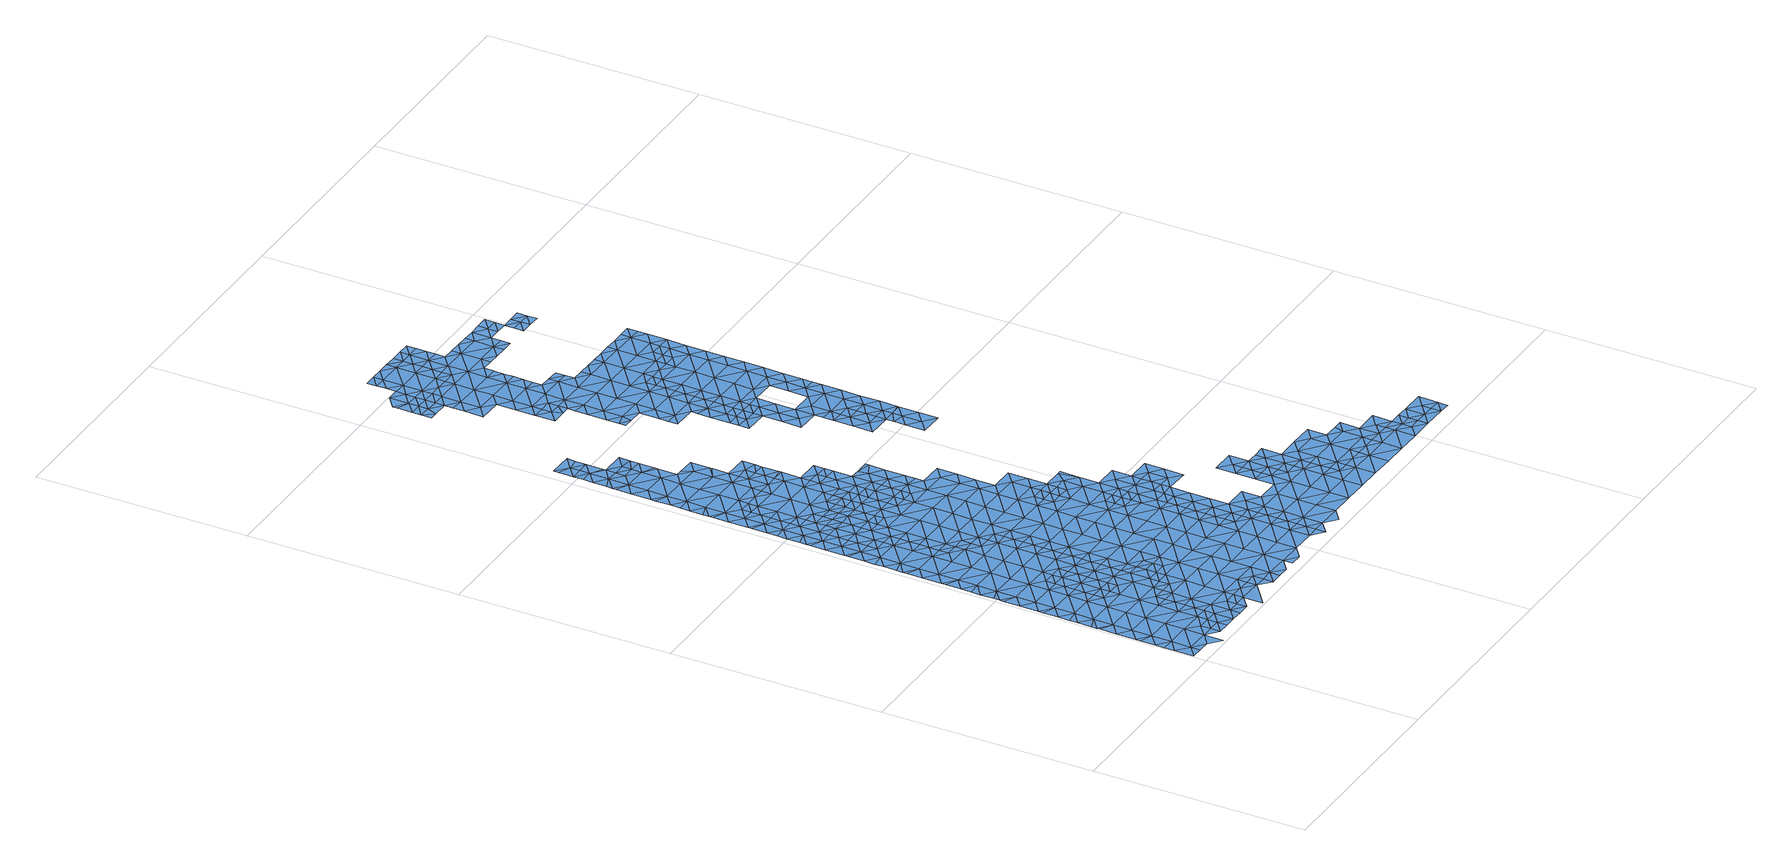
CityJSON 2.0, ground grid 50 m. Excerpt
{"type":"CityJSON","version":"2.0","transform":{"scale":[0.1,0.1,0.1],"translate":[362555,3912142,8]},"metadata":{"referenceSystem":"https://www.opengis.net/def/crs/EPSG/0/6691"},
"CityObjects":{
"waterbody1":{"type":"WaterBody","attributes":{"name":"9","class":"1140","function":"1","WaterBodyRiverFloodingRiskAttribute.description":"5","WaterBodyRiverFloodingRiskAttribute.rankOrg":"1","WaterBodyRiverFloodingRiskAttribute.adminType":"2","WaterBodyRiverFloodingRiskAttribute.scale":"L1"},"geometry":[{"type":"MultiSurface","lod":"1","boundaries":[[[0,1,2]],[[0,3,1]],[[2,4,5]],[[5,4,6]],[[2,1,4]],[[3,7,1]],[[8,9,6]],[[9,8,10]],[[6,4,8]],[[11,12,10]],[[10,8,11]],[[1,7,13]],[[14,15,12]],[[11,14,12]],[[4,1,16]],[[15,14,17]],[[7,18,13]],[[16,1,13]],[[17,19,20]],[[8,4,21]],[[8,22,11]],[[19,17,14]],[[23,20,19]],[[21,4,16]],[[24,25,26]],[[24,23,25]],[[27,28,13]],[[23,19,25]],[[22,8,21]],[[22,29,11]],[[13,30,27]],[[16,13,28]],[[31,32,26]],[[25,31,26]],[[14,11,29]],[[29,33,14]],[[34,32,31]],[[31,35,34]],[[19,14,33]],[[36,34,35]],[[21,16,37]],[[16,28,37]],[[33,38,19]],[[39,40,36]],[[25,19,38]],[[40,39,41]],[[39,36,35]],[[28,42,37]],[[22,21,43]],[[44,35,31]],[[39,45,41]],[[21,37,43]],[[43,46,22]],[[31,25,47]],[[48,41,45]],[[46,49,22]],[[49,33,29]],[[50,48,45]],[[42,51,37]],[[25,38,47]],[[29,22,49]],[[35,52,39]],[[53,38,33]],[[54,55,56]],[[51,57,37]],[[54,50,55]],[[42,58,51]],[[50,45,55]],[[44,31,47]],[[43,37,57]],[[39,52,45]],[[59,60,43]],[[61,62,63]],[[62,56,55]],[[61,56,62]],[[38,64,47]],[[65,38,53]],[[43,57,59]],[[52,35,44]],[[46,43,60]],[[53,33,66]],[[64,38,65]],[[67,55,45]],[[62,68,63]],[[33,49,66]],[[60,69,46]],[[70,49,46]],[[52,71,45]],[[69,70,46]],[[72,73,47]],[[74,63,68]],[[47,64,72]],[[44,47,73]],[[75,76,74]],[[77,53,66]],[[78,52,44]],[[76,75,79]],[[75,74,68]],[[80,78,44]],[[67,45,71]],[[62,55,67]],[[44,73,80]],[[81,82,79]],[[83,49,70]],[[84,77,66]],[[82,81,85]],[[83,86,49]],[[79,75,81]],[[68,62,87]],[[87,62,67]],[[88,89,90]],[[66,49,86]],[[91,75,68]],[[92,52,78]],[[52,93,71]],[[94,95,96]],[[94,85,95]],[[70,97,83]],[[98,88,99]],[[66,86,84]],[[85,81,95]],[[99,88,90]],[[96,100,101]],[[71,102,67]],[[68,87,103]],[[101,100,104]],[[97,105,83]],[[78,106,92]],[[93,52,92]],[[96,95,100]],[[91,68,103]],[[81,75,91]],[[107,108,109]],[[110,86,83]],[[100,111,104]],[[107,84,108]],[[67,112,87]],[[104,111,113]],[[114,110,83]],[[84,86,108]],[[114,83,105]],[[99,90,115]],[[106,116,92]],[[102,71,93]],[[90,117,118]],[[100,95,119]],[[120,109,121]],[[81,91,122]],[[95,81,123]],[[90,118,115]],[[86,124,108]],[[109,108,121]],[[125,120,121]],[[126,127,128]],[[124,86,110]],[[126,113,127]],[[112,67,102]],[[129,130,100]],[[113,111,127]],[[123,81,122]],[[129,100,119]],[[131,93,92]],[[128,132,133]],[[91,103,134]],[[135,136,116]],[[137,92,116]],[[111,100,130]],[[136,125,121]],[[135,125,136]],[[119,95,123]],[[103,87,138]],[[139,140,108]],[[133,132,141]],[[108,140,121]],[[139,108,124]],[[132,128,127]],[[142,143,91]],[[138,87,112]],[[142,91,134]],[[144,145,111]],[[146,115,118]],[[110,147,124]],[[111,130,144]],[[122,91,143]],[[141,148,149]],[[134,103,138]],[[127,111,145]],[[140,150,121]],[[137,116,136]],[[151,119,123]],[[150,152,121]],[[149,148,153]],[[110,154,147]],[[131,92,137]],[[131,155,93]],[[156,157,122]],[[156,122,143]],[[158,159,127]],[[136,121,152]],[[141,132,148]],[[160,124,147]],[[127,145,158]],[[123,122,157]],[[102,93,155]],[[132,127,159]],[[102,161,112]],[[162,163,118]],[[164,137,136]],[[165,134,138]],[[148,166,153]],[[167,138,112]],[[118,168,162]],[[169,164,136]],[[146,118,163]],[[169,136,152]],[[170,166,171]],[[154,172,147]],[[155,161,102]],[[173,174,123]],[[170,153,166]],[[173,123,157]],[[172,160,147]],[[151,123,174]],[[161,167,112]],[[175,165,138]],[[148,132,176]],[[177,131,137]],[[132,159,176]],[[154,178,172]],[[179,177,137]],[[176,180,148]],[[175,138,167]],[[137,164,179]],[[181,171,182]],[[180,183,148]],[[148,183,166]],[[171,166,182]],[[184,160,172]],[[185,186,181]],[[177,187,131]],[[188,155,131]],[[165,175,189]],[[187,188,131]],[[190,182,166]],[[186,185,191]],[[185,181,182]],[[176,159,192]],[[193,190,166]],[[159,194,192]],[[193,166,183]],[[195,167,161]],[[196,161,155]],[[185,197,191]],[[198,176,192]],[[199,196,155]],[[190,200,182]],[[199,155,188]],[[201,191,197]],[[202,185,182]],[[203,192,194]],[[200,202,182]],[[204,201,197]],[[205,206,161]],[[207,208,209]],[[205,161,196]],[[207,204,208]],[[210,211,192]],[[195,161,206]],[[210,192,203]],[[204,197,208]],[[198,192,211]],[[212,197,185]],[[213,185,202]],[[214,215,216]],[[215,209,208]],[[214,209,215]],[[212,208,197]],[[217,218,216]],[[213,202,219]],[[216,215,217]],[[212,185,213]],[[217,220,218]],[[218,220,221]],[[219,222,213]],[[223,221,220]],[[224,208,212]],[[225,217,215]],[[215,208,226]],[[227,223,228]],[[228,223,220]],[[229,227,228]],[[226,208,224]],[[229,230,231]],[[217,225,220]],[[232,213,222]],[[213,233,212]],[[230,229,228]],[[233,224,212]],[[220,234,228]],[[235,231,230]],[[225,215,226]],[[230,236,235]],[[237,232,222]],[[225,238,220]],[[234,239,228]],[[239,240,228]],[[241,226,224]],[[220,238,234]],[[213,232,233]],[[230,228,240]],[[233,241,224]],[[226,242,225]],[[237,243,232]],[[244,245,230]],[[244,230,240]],[[236,230,245]],[[241,246,226]],[[247,234,238]],[[243,248,232]],[[242,249,225]],[[232,248,233]],[[225,249,238]],[[226,246,242]],[[238,250,247]],[[251,252,233]],[[253,238,249]],[[233,248,251]],[[242,246,254]],[[241,233,252]],[[255,256,243]],[[243,256,248]],[[238,253,250]],[[252,257,241]],[[241,258,246]],[[257,258,241]],[[246,259,254]],[[260,248,256]],[[258,259,246]],[[255,261,256]],[[256,262,260]],[[261,255,263]],[[261,262,256]],[[264,265,266]],[[264,267,265]],[[268,269,270]],[[270,269,271]],[[272,268,270]],[[273,274,275]],[[275,266,273]],[[276,272,277]],[[266,265,273]],[[272,270,277]],[[278,276,277]],[[271,279,270]],[[277,280,278]],[[281,282,283]],[[283,274,281]],[[284,280,285]],[[284,278,280]],[[274,273,281]],[[270,286,277]],[[265,287,273]],[[288,279,289]],[[270,279,286]],[[289,282,288]],[[290,280,277]],[[291,285,292]],[[286,290,277]],[[282,281,288]],[[285,280,292]],[[265,293,287]],[[294,286,279]],[[295,291,296]],[[296,291,292]],[[297,292,280]],[[279,288,294]],[[297,280,290]],[[298,288,281]],[[273,287,299]],[[281,273,300]],[[292,301,296]],[[288,302,294]],[[273,299,300]],[[292,297,301]],[[286,294,303]],[[302,303,294]],[[304,299,287]],[[298,281,300]],[[288,298,302]],[[305,300,299]],[[298,306,302]],[[307,298,300]],[[299,304,305]],[[308,307,300]],[[300,305,308]],[[298,307,306]],[[304,309,305]],[[306,310,311]],[[305,312,308]],[[310,306,307]],[[304,313,309]],[[314,307,308]],[[315,311,310]],[[316,310,307]],[[312,314,308]],[[305,309,312]],[[314,316,307]],[[316,317,310]],[[310,318,315]],[[317,318,310]],[[309,319,312]],[[309,313,320]],[[321,316,314]],[[322,314,312]],[[323,322,312]],[[309,320,319]],[[312,319,323]],[[313,324,320]],[[325,326,314]],[[314,322,325]],[[321,314,326]],[[327,319,320]],[[328,320,324]],[[320,329,327]],[[324,330,328]],[[329,320,328]],[[331,329,328]],[[330,332,328]],[[328,333,331]],[[328,334,333]],[[334,328,332]],[[335,333,334]],[[335,334,336]],[[334,332,337]],[[334,337,336]],[[332,338,337]],[[339,336,337]],[[338,340,337]],[[341,339,337]],[[338,342,340]],[[337,340,341]],[[339,341,343]],[[344,340,342]],[[344,342,345]],[[342,346,345]],[[347,345,346]],[[348,349,346]],[[347,346,349]]]}]},
"waterbody2":{"type":"WaterBody","attributes":{"name":"9","class":"1140","function":"1","WaterBodyRiverFloodingRiskAttribute.description":"5","WaterBodyRiverFloodingRiskAttribute.rankOrg":"2","WaterBodyRiverFloodingRiskAttribute.adminType":"2","WaterBodyRiverFloodingRiskAttribute.scale":"L1"},"geometry":[{"type":"MultiSurface","lod":"1","boundaries":[[[27,30,350]],[[27,42,28]],[[30,351,350]],[[42,27,350]],[[351,352,350]],[[42,350,58]],[[350,352,58]],[[352,353,58]],[[352,354,353]],[[51,58,355]],[[58,353,355]],[[57,51,355]],[[354,89,353]],[[59,57,356]],[[88,98,353]],[[57,355,356]],[[60,59,356]],[[353,89,88]],[[355,353,98]],[[356,357,60]],[[357,70,69]],[[69,60,357]],[[97,70,357]],[[356,355,358]],[[355,98,358]],[[105,97,357]],[[98,99,358]],[[359,360,356]],[[356,358,359]],[[357,356,360]],[[99,115,358]],[[357,360,105]],[[154,110,114]],[[114,105,361]],[[105,360,361]],[[358,115,362]],[[154,114,361]],[[359,358,363]],[[115,146,362]],[[363,358,362]],[[363,364,359]],[[129,119,365]],[[124,160,139]],[[365,119,151]],[[130,129,365]],[[360,359,364]],[[178,154,361]],[[139,366,140]],[[142,134,165]],[[146,163,362]],[[364,367,360]],[[144,130,368]],[[139,160,366]],[[143,142,369]],[[130,365,368]],[[145,144,368]],[[366,370,140]],[[151,174,365]],[[142,165,369]],[[361,360,367]],[[150,140,370]],[[371,143,369]],[[156,143,371]],[[158,372,159]],[[152,150,370]],[[361,367,178]],[[373,368,365]],[[160,184,366]],[[158,145,372]],[[362,374,363]],[[157,156,371]],[[165,189,369]],[[145,368,372]],[[162,168,375]],[[376,164,169]],[[373,365,174]],[[376,152,370]],[[169,152,376]],[[163,162,375]],[[168,377,375]],[[194,159,372]],[[378,157,371]],[[173,157,378]],[[362,163,374]],[[379,372,368]],[[174,173,378]],[[380,379,368]],[[381,184,172]],[[380,368,373]],[[382,373,174]],[[383,177,179]],[[384,371,369]],[[172,178,381]],[[163,375,374]],[[179,164,383]],[[385,194,372]],[[377,386,375]],[[198,387,176]],[[178,367,381]],[[175,167,388]],[[382,174,378]],[[164,376,383]],[[180,387,183]],[[388,167,195]],[[180,176,387]],[[189,175,388]],[[366,184,389]],[[364,390,367]],[[391,384,369]],[[383,392,177]],[[369,189,391]],[[363,374,393]],[[364,363,390]],[[392,188,187]],[[372,379,385]],[[370,366,394]],[[395,378,371]],[[187,177,392]],[[396,373,382]],[[184,381,389]],[[397,190,193]],[[203,194,385]],[[376,370,394]],[[398,383,376]],[[397,183,387]],[[189,388,391]],[[193,183,397]],[[363,393,390]],[[195,206,388]],[[366,389,394]],[[384,395,371]],[[395,382,378]],[[198,211,387]],[[399,196,199]],[[397,400,190]],[[399,188,392]],[[199,188,399]],[[375,386,401]],[[402,403,367]],[[219,202,200]],[[200,190,400]],[[404,210,203]],[[374,375,405]],[[367,390,402]],[[381,367,403]],[[396,382,406]],[[376,394,398]],[[407,388,206]],[[388,408,391]],[[409,196,399]],[[205,196,409]],[[405,375,401]],[[393,374,405]],[[219,200,400]],[[387,410,397]],[[206,205,409]],[[407,408,388]],[[389,411,394]],[[211,210,412]],[[389,381,411]],[[210,404,412]],[[413,382,395]],[[387,211,414]],[[383,398,415]],[[392,383,416]],[[392,417,399]],[[406,382,413]],[[397,410,400]],[[391,418,384]],[[419,420,401]],[[407,206,409]],[[421,422,393]],[[422,402,390]],[[222,219,400]],[[416,383,415]],[[416,417,392]],[[417,409,399]],[[381,403,411]],[[408,418,391]],[[423,398,394]],[[211,412,414]],[[393,405,421]],[[390,393,422]],[[404,424,412]],[[410,387,414]],[[384,425,395]],[[426,405,401]],[[427,428,429]],[[430,222,400]],[[428,406,413]],[[427,406,428]],[[410,430,400]],[[431,407,409]],[[418,425,384]],[[425,413,395]],[[412,432,414]],[[433,415,398]],[[434,412,424]],[[394,411,435]],[[401,420,426]],[[412,434,432]],[[436,437,402]],[[438,429,428]],[[439,429,438]],[[423,394,435]],[[440,421,405]],[[431,409,417]],[[402,422,436]],[[403,402,437]],[[424,439,441]],[[432,442,414]],[[428,413,443]],[[415,444,416]],[[407,445,408]],[[441,439,438]],[[425,446,413]],[[447,440,405]],[[437,448,403]],[[414,449,410]],[[443,450,428]],[[237,222,430]],[[447,405,426]],[[433,444,415]],[[451,422,421]],[[452,445,407]],[[450,453,428]],[[398,423,433]],[[452,407,431]],[[411,403,448]],[[438,428,453]],[[443,413,446]],[[408,454,418]],[[440,451,421]],[[451,436,422]],[[435,411,448]],[[453,455,438]],[[430,243,237]],[[445,454,408]],[[455,456,438]],[[457,423,435]],[[432,458,442]],[[441,438,456]],[[417,416,459]],[[417,460,431]],[[414,442,449]],[[418,461,425]],[[462,443,446]],[[463,243,430]],[[430,410,463]],[[464,437,436]],[[465,435,448]],[[461,446,425]],[[416,444,459]],[[458,466,442]],[[423,467,433]],[[431,468,452]],[[410,449,463]],[[469,462,446]],[[470,464,436]],[[457,435,465]],[[471,449,442]],[[467,444,433]],[[470,436,451]],[[472,448,437]],[[447,426,473]],[[417,459,460]],[[474,445,452]],[[418,454,461]],[[475,469,446]],[[461,475,446]],[[442,466,471]],[[476,477,466]],[[464,472,437]],[[255,243,463]],[[476,456,477]],[[467,423,457]],[[426,478,473]],[[479,463,449]],[[480,459,444]],[[481,451,440]],[[468,474,452]],[[477,456,482]],[[440,447,483]],[[484,479,449]],[[431,460,468]],[[484,449,471]],[[485,471,466]],[[467,480,444]],[[445,486,454]],[[487,460,459]],[[483,481,440]],[[447,473,483]],[[470,451,269]],[[474,486,445]],[[486,461,454]],[[466,477,485]],[[482,488,477]],[[465,448,489]],[[490,487,459]],[[475,491,469]],[[263,463,479]],[[255,463,263]],[[264,266,478]],[[478,266,473]],[[268,272,470]],[[492,468,460]],[[493,491,494]],[[268,470,269]],[[478,267,264]],[[495,471,485]],[[493,469,491]],[[457,465,489]],[[496,492,460]],[[496,460,487]],[[464,470,272]],[[448,472,489]],[[269,451,481]],[[477,497,485]],[[467,457,498]],[[490,459,480]],[[274,483,473]],[[461,499,475]],[[491,500,494]],[[275,274,473]],[[500,488,501]],[[486,499,461]],[[477,488,497]],[[276,278,464]],[[473,266,275]],[[502,495,485]],[[503,491,475]],[[467,504,480]],[[501,494,500]],[[505,467,498]],[[464,272,276]],[[497,502,485]],[[472,464,278]],[[506,457,489]],[[271,269,481]],[[498,457,506]],[[282,481,483]],[[467,505,504]],[[278,284,472]],[[507,487,490]],[[500,508,488]],[[509,468,492]],[[283,282,483]],[[284,285,472]],[[472,285,489]],[[483,274,283]],[[497,488,508]],[[504,510,480]],[[511,491,503]],[[475,512,503]],[[279,271,481]],[[486,474,513]],[[512,475,499]],[[514,509,492]],[[500,491,515]],[[480,516,490]],[[498,506,517]],[[474,468,518]],[[289,279,481]],[[490,519,507]],[[520,497,508]],[[491,511,515]],[[291,295,489]],[[513,521,486]],[[481,282,289]],[[515,522,500]],[[489,285,291]],[[500,522,508]],[[506,489,295]],[[468,509,518]],[[499,486,521]],[[513,474,518]],[[506,523,517]],[[512,524,503]],[[525,509,514]],[[504,526,510]],[[522,527,508]],[[490,516,519]],[[480,510,516]],[[520,508,527]],[[506,295,523]],[[512,499,528]],[[499,521,528]],[[529,518,509]],[[518,530,513]],[[525,529,509]],[[520,527,531]],[[526,532,510]],[[519,533,534]],[[295,535,523]],[[534,533,525]],[[512,528,524]],[[536,516,510]],[[535,295,296]],[[519,516,533]],[[536,510,532]],[[518,529,530]],[[537,523,538]],[[523,535,538]],[[532,537,538]],[[296,539,535]],[[540,516,536]],[[533,516,540]],[[301,539,296]],[[525,533,541]],[[542,532,538]],[[536,532,542]],[[535,543,538]],[[533,540,541]],[[535,539,543]],[[544,542,538]],[[540,545,541]],[[546,544,538]],[[546,538,543]],[[547,536,542]],[[544,547,542]]]}]},
"waterbody3":{"type":"WaterBody","attributes":{"name":"9","class":"1140","function":"1","WaterBodyRiverFloodingRiskAttribute.description":"5","WaterBodyRiverFloodingRiskAttribute.rankOrg":"2","WaterBodyRiverFloodingRiskAttribute.adminType":"2","WaterBodyRiverFloodingRiskAttribute.scale":"L1"},"geometry":[{"type":"MultiSurface","lod":"1","boundaries":[[[65,53,548]],[[65,548,64]],[[64,548,549]],[[72,64,549]],[[120,549,109]],[[549,120,125]],[[80,73,550]],[[73,549,550]],[[550,549,125]],[[135,550,125]],[[135,116,550]],[[550,116,106]],[[53,77,548]],[[73,72,549]],[[80,106,78]],[[106,80,550]],[[109,549,548]],[[77,84,107]],[[77,107,548]],[[548,107,109]]]}]},
"waterbody4":{"type":"WaterBody","attributes":{"name":"9","class":"1140","function":"1","WaterBodyRiverFloodingRiskAttribute.description":"5","WaterBodyRiverFloodingRiskAttribute.rankOrg":"1","WaterBodyRiverFloodingRiskAttribute.adminType":"2","WaterBodyRiverFloodingRiskAttribute.scale":"L1"},"geometry":[{"type":"MultiSurface","lod":"1","boundaries":[[[427,396,406]],[[439,551,429]],[[385,551,203]],[[380,373,552]],[[552,379,380]],[[404,439,424]],[[439,404,551]],[[427,429,552]],[[396,427,552]],[[379,552,551]],[[404,203,551]],[[551,385,379]],[[552,429,551]],[[552,373,396]]]}]},
"waterbody5":{"type":"WaterBody","attributes":{"name":"9","class":"1140","function":"1","WaterBodyRiverFloodingRiskAttribute.description":"5","WaterBodyRiverFloodingRiskAttribute.rankOrg":"1","WaterBodyRiverFloodingRiskAttribute.adminType":"2","WaterBodyRiverFloodingRiskAttribute.scale":"L1"},"geometry":[{"type":"MultiSurface","lod":"1","boundaries":[[[458,432,553]],[[476,441,456]],[[434,553,432]],[[553,441,476]],[[458,476,466]],[[476,458,553]],[[553,424,441]],[[434,424,553]]]}]},
"waterbody6":{"type":"WaterBody","attributes":{"name":"9","class":"1140","function":"1","WaterBodyRiverFloodingRiskAttribute.description":"5","WaterBodyRiverFloodingRiskAttribute.rankOrg":"2","WaterBodyRiverFloodingRiskAttribute.adminType":"2","WaterBodyRiverFloodingRiskAttribute.scale":"L1"},"geometry":[{"type":"MultiSurface","lod":"1","boundaries":[[[554,555,556]],[[555,554,245]],[[236,245,554]],[[235,236,554]],[[557,235,554]],[[554,558,557]],[[556,558,554]]]}]},
"waterbody7":{"type":"WaterBody","attributes":{"name":"9","class":"1140","function":"1","WaterBodyRiverFloodingRiskAttribute.description":"5","WaterBodyRiverFloodingRiskAttribute.rankOrg":"2","WaterBodyRiverFloodingRiskAttribute.adminType":"2","WaterBodyRiverFloodingRiskAttribute.scale":"L1"},"geometry":[{"type":"MultiSurface","lod":"1","boundaries":[[[247,239,234]],[[239,559,240]],[[560,247,250]],[[239,247,559]],[[247,560,559]],[[559,560,561]],[[561,240,559]]]}]},
"waterbody8":{"type":"WaterBody","attributes":{"name":"9","class":"1140","function":"1","WaterBodyRiverFloodingRiskAttribute.description":"5","WaterBodyRiverFloodingRiskAttribute.rankOrg":"1","WaterBodyRiverFloodingRiskAttribute.adminType":"2","WaterBodyRiverFloodingRiskAttribute.scale":"L1"},"geometry":[{"type":"MultiSurface","lod":"1","boundaries":[[[455,453,562]],[[563,562,453]],[[563,494,562]],[[494,501,562]],[[501,488,562]],[[488,482,562]],[[482,455,562]],[[455,482,456]],[[469,493,462]],[[450,443,563]],[[462,563,443]],[[462,493,563]],[[453,450,563]],[[493,494,563]]]}]},
"waterbody9":{"type":"WaterBody","attributes":{"name":"9","class":"1140","function":"1","WaterBodyRiverFloodingRiskAttribute.description":"5","WaterBodyRiverFloodingRiskAttribute.rankOrg":"2","WaterBodyRiverFloodingRiskAttribute.adminType":"2","WaterBodyRiverFloodingRiskAttribute.scale":"L1"},"geometry":[{"type":"MultiSurface","lod":"1","boundaries":[[[564,252,565]],[[248,565,251]],[[566,564,565]],[[252,251,565]],[[248,260,565]],[[260,566,565]],[[566,260,262]]]}]},
"waterbody10":{"type":"WaterBody","attributes":{"name":"9","class":"1140","function":"1","WaterBodyRiverFloodingRiskAttribute.description":"5","WaterBodyRiverFloodingRiskAttribute.rankOrg":"3","WaterBodyRiverFloodingRiskAttribute.adminType":"2","WaterBodyRiverFloodingRiskAttribute.scale":"L1"},"geometry":[{"type":"MultiSurface","lod":"1","boundaries":[[[484,471,567]],[[479,567,568]],[[568,567,569]],[[479,484,567]],[[567,471,495]],[[569,495,502]],[[495,569,567]]]}]},
"waterbody11":{"type":"WaterBody","attributes":{"name":"9","class":"1140","function":"1","WaterBodyRiverFloodingRiskAttribute.description":"5","WaterBodyRiverFloodingRiskAttribute.rankOrg":"1","WaterBodyRiverFloodingRiskAttribute.adminType":"2","WaterBodyRiverFloodingRiskAttribute.scale":"L1"},"geometry":[{"type":"MultiSurface","lod":"1","boundaries":[[[514,570,525]],[[514,492,496]],[[496,487,570]],[[570,487,507]],[[514,496,570]],[[507,534,570]],[[534,525,570]],[[507,519,534]]]}]},
"waterbody12":{"type":"WaterBody","attributes":{"name":"9","class":"1140","function":"1","WaterBodyRiverFloodingRiskAttribute.description":"5","WaterBodyRiverFloodingRiskAttribute.rankOrg":"1","WaterBodyRiverFloodingRiskAttribute.adminType":"2","WaterBodyRiverFloodingRiskAttribute.scale":"L1"},"geometry":[{"type":"MultiSurface","lod":"1","boundaries":[[[505,498,571]],[[526,505,571]],[[532,526,571]],[[517,523,537]],[[517,537,571]],[[498,517,571]],[[532,571,537]],[[505,526,504]]]}]},
"waterbody13":{"type":"WaterBody","attributes":{"name":"9","class":"1140","function":"1","WaterBodyRiverFloodingRiskAttribute.description":"5","WaterBodyRiverFloodingRiskAttribute.rankOrg":"2","WaterBodyRiverFloodingRiskAttribute.adminType":"2","WaterBodyRiverFloodingRiskAttribute.scale":"L1"},"geometry":[{"type":"MultiSurface","lod":"1","boundaries":[[[572,573,574]],[[572,575,573]],[[575,576,573]],[[573,577,574]],[[576,578,573]],[[578,576,579]],[[578,580,573]],[[573,580,577]],[[577,580,581]]]}]},
"waterbody14":{"type":"WaterBody","attributes":{"name":"9","class":"1140","function":"1","WaterBodyRiverFloodingRiskAttribute.description":"5","WaterBodyRiverFloodingRiskAttribute.rankOrg":"3","WaterBodyRiverFloodingRiskAttribute.adminType":"2","WaterBodyRiverFloodingRiskAttribute.scale":"L1"},"geometry":[{"type":"MultiSurface","lod":"1","boundaries":[[[579,582,583]],[[584,582,585]],[[586,582,584]],[[586,583,582]],[[584,585,587]],[[579,576,582]],[[576,585,582]],[[585,576,575]]]}]},
"waterbody15":{"type":"WaterBody","attributes":{"name":"9","class":"1140","function":"1","WaterBodyRiverFloodingRiskAttribute.description":"5","WaterBodyRiverFloodingRiskAttribute.rankOrg":"3","WaterBodyRiverFloodingRiskAttribute.adminType":"2","WaterBodyRiverFloodingRiskAttribute.scale":"L1"},"geometry":[{"type":"MultiSurface","lod":"1","boundaries":[[[588,589,590]],[[591,592,589]],[[593,594,588]],[[590,589,595]],[[592,595,589]],[[591,589,594]],[[589,588,594]]]}]},
"waterbody16":{"type":"WaterBody","attributes":{"name":"9","class":"1140","function":"1","WaterBodyRiverFloodingRiskAttribute.description":"5","WaterBodyRiverFloodingRiskAttribute.rankOrg":"1","WaterBodyRiverFloodingRiskAttribute.adminType":"2","WaterBodyRiverFloodingRiskAttribute.scale":"L1"},"geometry":[{"type":"MultiSurface","lod":"1","boundaries":[[[596,597,598]],[[301,597,596]],[[539,596,543]],[[599,543,596]],[[544,546,599]],[[599,546,543]],[[599,600,544]],[[600,599,598]],[[598,599,596]],[[539,301,596]]]}]},
"waterbody17":{"type":"WaterBody","attributes":{"name":"9","class":"1140","function":"1","WaterBodyRiverFloodingRiskAttribute.description":"5","WaterBodyRiverFloodingRiskAttribute.rankOrg":"3","WaterBodyRiverFloodingRiskAttribute.adminType":"2","WaterBodyRiverFloodingRiskAttribute.scale":"L1"},"geometry":[{"type":"MultiSurface","lod":"1","boundaries":[[[601,602,603]],[[604,602,601]],[[605,601,603]],[[606,604,601]],[[602,604,607]],[[606,601,608]],[[605,608,601]]]}]},
"waterbody18":{"type":"WaterBody","attributes":{"name":"9","class":"1140","function":"1","WaterBodyRiverFloodingRiskAttribute.description":"5","WaterBodyRiverFloodingRiskAttribute.rankOrg":"1","WaterBodyRiverFloodingRiskAttribute.adminType":"2","WaterBodyRiverFloodingRiskAttribute.scale":"L1"},"geometry":[{"type":"MultiSurface","lod":"1","boundaries":[[[609,610,611]],[[612,610,609]],[[613,614,611]],[[611,615,613]],[[616,615,611]],[[617,614,618]],[[618,619,617]],[[620,617,619]],[[620,619,621]],[[622,621,623]],[[622,624,620]],[[620,624,625]],[[626,625,624]],[[626,627,625]],[[628,627,626]],[[629,630,581]],[[630,629,625]],[[627,630,625]],[[629,620,625]],[[621,622,620]],[[609,579,612]],[[610,616,611]],[[617,611,614]],[[620,629,617]],[[581,580,629]],[[578,579,609]],[[578,609,580]],[[580,609,629]],[[629,609,617]],[[617,609,611]]]}]},
"waterbody19":{"type":"WaterBody","attributes":{"name":"9","class":"1140","function":"1","WaterBodyRiverFloodingRiskAttribute.description":"5","WaterBodyRiverFloodingRiskAttribute.rankOrg":"3","WaterBodyRiverFloodingRiskAttribute.adminType":"2","WaterBodyRiverFloodingRiskAttribute.scale":"L1"},"geometry":[{"type":"MultiSurface","lod":"1","boundaries":[[[631,632,633]],[[632,634,633]],[[633,635,636]],[[636,631,633]],[[634,635,633]]]}]},
"waterbody20":{"type":"WaterBody","attributes":{"name":"9","class":"1140","function":"1","WaterBodyRiverFloodingRiskAttribute.description":"5","WaterBodyRiverFloodingRiskAttribute.rankOrg":"2","WaterBodyRiverFloodingRiskAttribute.adminType":"2","WaterBodyRiverFloodingRiskAttribute.scale":"L1"},"geometry":[{"type":"MultiSurface","lod":"1","boundaries":[[[637,638,639]],[[637,640,638]],[[637,641,640]],[[642,641,637]],[[639,642,637]],[[643,644,645]],[[640,605,638]],[[641,646,640]],[[644,643,646]],[[640,643,605]],[[643,608,605]],[[640,646,643]],[[645,606,608]],[[645,608,643]]]}]},
"waterbody21":{"type":"WaterBody","attributes":{"name":"9","class":"1140","function":"1","WaterBodyRiverFloodingRiskAttribute.description":"5","WaterBodyRiverFloodingRiskAttribute.rankOrg":"2","WaterBodyRiverFloodingRiskAttribute.adminType":"2","WaterBodyRiverFloodingRiskAttribute.scale":"L1"},"geometry":[{"type":"MultiSurface","lod":"1","boundaries":[[[647,648,649]],[[650,649,648]],[[650,648,651]],[[651,648,652]],[[652,648,653]],[[648,654,653]],[[655,656,652]],[[653,655,652]],[[657,652,656]],[[657,651,652]],[[647,654,648]]]}]},
"waterbody22":{"type":"WaterBody","attributes":{"name":"9","class":"1140","function":"1","WaterBodyRiverFloodingRiskAttribute.description":"5","WaterBodyRiverFloodingRiskAttribute.rankOrg":"2","WaterBodyRiverFloodingRiskAttribute.adminType":"2","WaterBodyRiverFloodingRiskAttribute.scale":"L1"},"geometry":[{"type":"MultiSurface","lod":"1","boundaries":[[[658,659,660]],[[660,659,661]],[[659,662,661]],[[662,663,661]],[[663,664,661]],[[664,663,656]],[[665,666,660]],[[666,658,660]],[[665,660,661]],[[664,665,661]]]}]},
"waterbody23":{"type":"WaterBody","attributes":{"name":"9","class":"1140","function":"1","WaterBodyRiverFloodingRiskAttribute.description":"5","WaterBodyRiverFloodingRiskAttribute.rankOrg":"2","WaterBodyRiverFloodingRiskAttribute.adminType":"2","WaterBodyRiverFloodingRiskAttribute.scale":"L1"},"geometry":[{"type":"MultiSurface","lod":"1","boundaries":[[[667,668,669]],[[668,667,670]],[[671,672,673]],[[674,675,673]],[[674,676,675]],[[675,676,677]],[[677,676,678]],[[677,678,679]],[[679,678,680]],[[681,680,678]],[[678,682,681]],[[679,680,683]],[[683,680,684]],[[680,685,684]],[[685,680,686]],[[687,685,686]],[[687,688,685]],[[689,688,687]],[[690,691,692]],[[690,692,693]],[[693,692,694]],[[694,692,695]],[[695,692,696]],[[697,696,692]],[[698,699,700]],[[701,702,703]],[[621,619,703]],[[621,704,623]],[[618,614,705]],[[706,707,705]],[[708,706,694]],[[613,615,709]],[[616,710,615]],[[711,712,713]],[[714,715,716]],[[717,718,719]],[[683,718,717]],[[717,720,683]],[[720,717,721]],[[722,716,715]],[[717,723,721]],[[721,591,720]],[[595,592,724]],[[720,591,594]],[[687,725,689]],[[726,687,686]],[[727,728,729]],[[730,729,731]],[[732,731,733]],[[583,612,579]],[[612,583,734]],[[612,734,610]],[[734,710,610]],[[734,735,710]],[[734,586,735]],[[736,735,586]],[[737,735,736]],[[738,735,737]],[[739,735,738]],[[740,739,738]],[[739,740,714]],[[740,741,714]],[[741,740,742]],[[741,742,743]],[[744,725,728]],[[733,745,746]],[[681,686,680]],[[682,747,681]],[[748,749,750]],[[751,668,750]],[[676,682,678]],[[668,670,752]],[[753,744,728]],[[675,671,673]],[[677,754,675]],[[677,679,755]],[[679,683,720]],[[683,684,718]],[[756,684,685]],[[688,757,685]],[[691,758,692]],[[759,690,693]],[[694,760,693]],[[694,695,761]],[[695,696,762]],[[692,758,697]],[[699,696,700]],[[698,700,763]],[[734,583,586]],[[616,610,710]],[[710,735,739]],[[738,737,764]],[[738,742,740]],[[739,714,713]],[[714,741,715]],[[743,724,741]],[[743,595,724]],[[764,742,738]],[[765,766,767]],[[766,750,767]],[[750,766,748]],[[750,668,767]],[[752,767,668]],[[768,767,752]],[[768,769,767]],[[770,768,752]],[[770,771,768]],[[772,754,677]],[[671,675,754]],[[755,772,677]],[[773,772,755]],[[755,593,773]],[[755,720,593]],[[720,755,679]],[[594,593,720]],[[592,591,724]],[[721,724,591]],[[715,724,721]],[[741,724,715]],[[723,715,721]],[[715,723,722]],[[774,723,717]],[[719,774,717]],[[719,775,774]],[[776,718,684]],[[776,684,756]],[[757,756,685]],[[716,777,714]],[[713,714,778]],[[778,711,713]],[[759,693,712]],[[760,712,693]],[[760,713,712]],[[760,739,713]],[[710,739,760]],[[710,760,615]],[[615,760,709]],[[760,694,709]],[[706,709,694]],[[705,709,706]],[[614,709,705]],[[614,613,709]],[[619,618,705]],[[619,705,703]],[[703,705,701]],[[707,701,705]],[[694,761,708]],[[779,761,695]],[[779,695,762]],[[780,762,699]],[[762,696,699]],[[781,780,699]],[[698,781,699]],[[782,728,727]],[[782,753,728]],[[783,727,729]],[[729,730,783]],[[784,732,785]],[[785,732,733]],[[733,746,785]],[[786,604,606]],[[786,787,788]],[[789,768,787]],[[789,769,768]],[[765,767,769]],[[787,768,788]],[[788,768,771]],[[788,771,607]],[[687,728,725]],[[726,728,687]],[[726,729,728]],[[726,731,729]],[[726,733,731]],[[726,686,733]],[[733,686,745]],[[681,745,686]],[[747,745,681]],[[790,745,747]],[[777,778,714]],[[790,746,745]],[[791,682,749]],[[791,747,682]],[[749,682,750]],[[682,751,750]],[[604,786,788]],[[604,788,607]],[[676,751,682]],[[674,751,676]],[[669,751,674]],[[668,751,669]],[[702,792,703]],[[704,703,792]],[[704,621,703]]]}]},
"waterbody24":{"type":"WaterBody","attributes":{"name":"9","class":"1140","function":"1","WaterBodyRiverFloodingRiskAttribute.description":"5","WaterBodyRiverFloodingRiskAttribute.rankOrg":"1","WaterBodyRiverFloodingRiskAttribute.adminType":"2","WaterBodyRiverFloodingRiskAttribute.scale":"L1"},"geometry":[{"type":"MultiSurface","lod":"1","boundaries":[[[786,606,793]],[[791,749,794]],[[795,749,748]],[[748,766,795]],[[796,766,765]],[[789,787,797]],[[797,787,793]],[[797,793,798]],[[798,799,797]],[[798,800,799]],[[800,798,801]],[[802,800,801]],[[803,804,800]],[[803,800,802]],[[803,802,805]],[[805,802,806]],[[807,805,806]],[[807,806,808]],[[807,808,809]],[[810,811,812]],[[663,813,814]],[[813,815,814]],[[816,806,802]],[[806,817,808]],[[809,808,810]],[[808,811,810]],[[818,812,811]],[[649,819,818]],[[815,819,814]],[[814,656,663]],[[730,732,820]],[[730,820,783]],[[820,821,783]],[[820,822,821]],[[823,824,822]],[[796,825,795]],[[822,784,826]],[[822,820,784]],[[732,784,820]],[[746,790,794]],[[746,794,826]],[[826,794,825]],[[825,794,795]],[[799,825,796]],[[825,799,823]],[[823,799,827]],[[821,822,824]],[[828,654,829]],[[830,823,827]],[[804,830,827]],[[830,824,823]],[[831,819,815]],[[730,731,732]],[[828,829,642]],[[642,829,832]],[[819,831,818]],[[831,812,818]],[[642,832,641]],[[657,656,814]],[[814,651,657]],[[819,651,814]],[[650,651,819]],[[647,649,829]],[[791,790,747]],[[790,791,794]],[[785,746,826]],[[826,825,822]],[[794,749,795]],[[766,796,795]],[[796,797,799]],[[822,825,823]],[[827,799,800]],[[827,800,804]],[[829,649,818]],[[818,811,829]],[[649,650,819]],[[826,784,785]],[[813,663,662]],[[833,641,832]],[[793,606,645]],[[647,829,654]],[[832,829,811]],[[811,833,832]],[[817,833,808]],[[816,817,806]],[[644,816,801]],[[644,801,793]],[[811,808,833]],[[645,644,793]],[[765,769,796]],[[796,769,797]],[[789,797,769]],[[793,787,786]],[[793,801,798]],[[816,802,801]]]}]},
"waterbody25":{"type":"WaterBody","attributes":{"name":"9","class":"1140","function":"1","WaterBodyRiverFloodingRiskAttribute.description":"5","WaterBodyRiverFloodingRiskAttribute.rankOrg":"2","WaterBodyRiverFloodingRiskAttribute.adminType":"2","WaterBodyRiverFloodingRiskAttribute.scale":"L1"},"geometry":[{"type":"MultiSurface","lod":"1","boundaries":[[[317,834,318]],[[318,834,835]],[[835,834,836]],[[834,326,836]],[[321,326,834]],[[323,319,837]],[[319,327,837]],[[838,839,840]],[[336,838,841]],[[336,842,838]],[[336,339,842]],[[339,343,842]],[[343,843,842]],[[335,336,841]],[[844,845,846]],[[843,838,842]],[[333,335,841]],[[847,841,840]],[[327,329,837]],[[837,322,323]],[[325,322,848]],[[326,325,848]],[[849,632,311]],[[634,632,849]],[[635,835,850]],[[851,850,835]],[[852,844,846]],[[321,834,316]],[[836,326,853]],[[836,851,835]],[[635,318,835]],[[317,316,834]],[[333,841,854]],[[847,854,841]],[[846,847,852]],[[634,849,635]],[[849,318,635]],[[315,318,849]],[[315,849,311]],[[845,836,853]],[[846,845,853]],[[853,847,846]],[[853,848,847]],[[326,848,853]],[[848,837,847]],[[322,837,848]],[[837,854,847]],[[329,854,837]],[[854,329,331]],[[331,333,854]],[[852,847,840]],[[840,841,838]],[[840,855,852]],[[855,840,839]]]}]},
"waterbody26":{"type":"WaterBody","attributes":{"name":"9","class":"1140","function":"1","WaterBodyRiverFloodingRiskAttribute.description":"5","WaterBodyRiverFloodingRiskAttribute.rankOrg":"2","WaterBodyRiverFloodingRiskAttribute.adminType":"2","WaterBodyRiverFloodingRiskAttribute.scale":"L1"},"geometry":[{"type":"MultiSurface","lod":"1","boundaries":[[[856,857,858]],[[857,859,860]],[[861,858,763]],[[860,862,858]],[[862,763,858]],[[862,860,863]],[[857,860,858]],[[858,861,856]]]}]},
"waterbody27":{"type":"WaterBody","attributes":{"name":"9","class":"1140","function":"1","WaterBodyRiverFloodingRiskAttribute.description":"5","WaterBodyRiverFloodingRiskAttribute.rankOrg":"2","WaterBodyRiverFloodingRiskAttribute.adminType":"2","WaterBodyRiverFloodingRiskAttribute.scale":"L1"},"geometry":[{"type":"MultiSurface","lod":"1","boundaries":[[[864,865,345]],[[341,866,343]],[[864,867,865]],[[865,866,868]],[[868,866,341]],[[864,349,867]],[[347,349,864]],[[345,347,864]],[[868,345,865]],[[341,344,868]],[[344,345,868]],[[340,344,341]]]}]}
},
"vertices":[
[3,31,6],[31,53,6],[3,77,6],[31,30,6],[32,99,6],[4,100,6],[4,123,6],[59,30,6],[33,146,6],[4,157,6],[5,169,6],[33,192,6],[5,215,6],[88,52,6],[34,238,6],[6,254,6],[89,99,6],[6,262,6],[87,6,6],[35,284,6],[6,274,6],[90,145,6],[90,191,6],[7,308,6],[7,328,6],[36,330,6],[7,354,6],[117,52,6],[117,75,6],[91,237,6],[116,29,6],[36,377,6],[8,390,6],[92,283,6],[8,400,6],[37,423,6],[9,446,6],[146,98,6],[92,330,6],[38,469,6],[9,484,6],[10,493,6],[145,75,6],[146,144,6],[94,422,6],[38,515,6],[147,190,6],[93,376,6],[10,506,6],[148,236,6],[10,539,6],[174,97,6],[94,468,6],[120,306,6],[11,561,6],[39,562,6],[11,585,6],[174,120,6],[174,74,6],[175,143,6],[175,167,6],[12,622,6],[40,608,6],[12,631,6],[121,352,6],[121,329,6],[148,283,6],[96,561,6],[40,654,6],[175,190,6],[176,213,6],[95,514,6],[121,375,6],[122,399,6],[12,678,6],[41,700,6],[13,714,6],[149,306,6],[123,445,6],[13,724,6],[122,422,6],[42,746,6],[13,738,6],[205,235,6],[177,305,6],[14,770,6],[205,282,6],[97,607,6],[230,50,6],[230,27,6],[259,50,6],[98,699,6],[151,467,6],[152,514,6],[14,791,6],[43,793,6],[15,816,6],[204,212,6],[230,73,6],[259,73,6],[43,839,6],[15,854,6],[153,560,6],[97,653,6],[15,862,6],[233,212,6],[151,444,6],[178,328,6],[206,328,6],[178,351,6],[233,258,6],[44,885,6],[153,606,6],[16,909,6],[233,235,6],[287,72,6],[179,444,6],[258,4,6],[315,49,6],[71,815,6],[178,375,6],[207,374,6],[99,746,6],[99,792,6],[234,304,6],[179,398,6],[17,945,6],[45,931,6],[17,955,6],[72,838,6],[72,862,6],[209,513,6],[45,977,6],[17,969,6],[126,676,6],[179,421,6],[207,420,6],[208,467,6],[154,652,6],[234,327,6],[235,351,6],[17,1001,6],[126,699,6],[127,722,6],[72,885,6],[73,908,6],[316,72,6],[262,281,6],[46,1024,6],[18,1022,6],[235,374,6],[100,815,6],[235,397,6],[18,1047,6],[262,258,6],[209,559,6],[127,745,6],[127,768,6],[73,931,6],[73,954,6],[262,304,6],[210,605,6],[344,48,6],[344,72,6],[236,443,6],[154,675,6],[47,1070,6],[182,629,6],[343,25,6],[236,420,6],[19,1084,6],[19,1093,6],[290,280,6],[128,791,6],[128,814,6],[182,652,6],[74,1000,6],[237,489,6],[290,257,6],[236,466,6],[75,1023,6],[20,1140,6],[48,1116,6],[75,1046,6],[291,303,6],[48,1162,6],[20,1176,6],[237,512,6],[238,535,6],[183,675,6],[76,1093,6],[20,1186,6],[102,977,6],[75,1069,6],[102,954,6],[211,628,6],[238,582,6],[49,1209,6],[103,1000,6],[238,559,6],[76,1116,6],[20,1200,6],[76,1139,6],[130,953,6],[21,1232,6],[239,605,6],[239,628,6],[21,1254,6],[50,1255,6],[22,1278,6],[131,976,6],[131,999,6],[106,1208,6],[105,1161,6],[22,1315,6],[50,1301,6],[22,1325,6],[51,1347,6],[23,1371,6],[105,1138,6],[52,1393,6],[24,1408,6],[133,1138,6],[24,1417,6],[106,1254,6],[108,1346,6],[107,1300,6],[24,1430,7],[52,1440,7],[24,1463,7],[53,1486,7],[25,1485,7],[162,1161,6],[163,1207,6],[81,1416,6],[25,1509,7],[54,1509,7],[162,1138,6],[109,1393,6],[81,1439,7],[81,1462,7],[163,1253,6],[136,1323,6],[190,1137,6],[81,1468,7],[82,1509,7],[164,1299,6],[109,1416,6],[191,1183,6],[137,1369,6],[137,1415,6],[191,1206,6],[191,1230,6],[137,1377,6],[151,1323,6],[218,1137,6],[219,1160,6],[192,1270,6],[192,1276,6],[193,1322,6],[219,1183,6],[247,1141,6],[247,1182,6],[247,1136,6],[571,45,6],[599,45,6],[571,68,6],[571,22,6],[517,231,6],[517,208,6],[545,230,6],[545,207,6],[517,254,6],[600,91,6],[572,114,6],[572,91,6],[518,277,6],[546,276,6],[518,300,6],[573,207,6],[547,323,6],[601,137,6],[573,161,6],[572,137,6],[518,323,6],[519,346,6],[574,253,6],[656,44,6],[601,183,6],[573,184,6],[575,299,6],[519,369,6],[547,369,6],[627,21,6],[602,229,6],[519,392,6],[548,392,6],[575,345,6],[658,182,6],[657,90,6],[658,136,6],[576,392,6],[630,206,6],[631,252,6],[713,43,6],[714,89,6],[687,205,6],[715,181,6],[714,135,6],[770,88,6],[716,228,6],[688,251,6],[771,134,6],[770,42,6],[772,181,6],[716,251,6],[744,204,6],[744,227,6],[744,250,6],[799,111,6],[827,87,6],[772,204,6],[800,157,6],[800,134,6],[827,41,6],[800,180,6],[801,203,6],[828,110,6],[884,86,6],[856,110,6],[883,40,6],[884,110,6],[940,39,6],[913,109,6],[941,86,6],[941,109,6],[970,108,6],[998,85,6],[997,38,6],[998,108,6],[1026,61,6],[1026,84,6],[1054,38,6],[1026,107,6],[1054,61,6],[1082,60,6],[1111,37,6],[1111,60,6],[1139,36,4],[1139,59,5],
[145,51,6],[145,28,6],[173,28,6],[202,51,6],[201,27,6],[202,97,6],[203,143,6],[204,189,6],[259,96,6],[260,142,6],[261,188,6],[261,235,6],[316,95,6],[317,141,6],[317,188,6],[100,838,6],[263,327,6],[318,234,6],[101,884,6],[155,698,6],[263,373,6],[155,745,6],[102,930,6],[129,861,6],[373,94,6],[372,48,6],[264,419,6],[372,25,6],[156,791,6],[130,907,6],[129,884,6],[319,280,6],[157,837,6],[265,466,6],[212,744,6],[130,930,6],[400,24,6],[103,1023,6],[211,651,6],[320,326,6],[374,187,6],[212,698,6],[266,512,6],[374,140,6],[320,372,6],[213,790,6],[157,860,6],[104,1069,6],[321,419,6],[266,558,6],[104,1115,6],[429,47,6],[375,233,6],[376,279,6],[159,953,6],[430,93,6],[186,860,6],[268,651,6],[268,697,6],[267,604,6],[160,1068,6],[376,325,6],[159,976,6],[214,836,6],[160,1022,6],[322,465,6],[322,511,6],[323,557,6],[269,743,6],[429,24,6],[457,24,6],[430,140,6],[431,186,6],[378,418,6],[187,952,6],[270,789,6],[486,46,6],[186,883,6],[214,882,6],[186,906,6],[161,1114,6],[324,603,6],[188,998,6],[378,464,6],[187,975,6],[377,372,6],[432,232,6],[432,278,6],[215,929,6],[187,929,6],[487,139,6],[215,952,6],[217,1021,6],[242,859,6],[379,510,6],[325,696,6],[271,835,6],[486,92,6],[433,324,6],[217,1067,6],[243,882,6],[488,185,6],[324,650,6],[243,905,6],[326,742,6],[244,928,6],[244,951,6],[435,417,6],[216,998,6],[380,556,6],[381,603,6],[327,788,6],[271,858,6],[218,1114,6],[489,277,6],[434,371,6],[245,998,6],[435,463,6],[381,649,6],[299,858,6],[489,231,6],[245,1044,6],[490,324,6],[543,92,6],[382,695,6],[327,835,6],[244,974,6],[273,974,6],[543,45,6],[246,1090,6],[436,509,6],[545,184,6],[272,951,6],[544,138,6],[246,1067,6],[273,1020,6],[383,741,6],[409,579,6],[301,950,6],[491,370,6],[437,555,6],[328,881,6],[409,625,6],[300,881,6],[300,904,6],[274,1043,6],[409,602,6],[301,997,6],[463,440,6],[383,787,6],[329,927,6],[300,927,6],[302,1043,6],[356,857,6],[464,486,6],[464,463,6],[491,416,6],[437,579,6],[329,973,6],[438,648,6],[493,508,6],[356,877,6],[384,834,6],[411,718,6],[438,625,6],[357,903,6],[493,555,6],[492,439,6],[439,694,6],[465,578,6],[325,996,6],[411,764,6],[357,950,6],[520,439,6],[413,856,6],[466,624,6],[492,485,6],[358,988,6],[412,810,6],[467,671,6],[468,717,6],[358,996,6],[521,485,6],[494,601,6],[466,601,6],[548,415,6],[522,531,6],[520,462,6],[549,461,6],[577,415,6],[522,577,6],[514,624,6],[550,508,6],[577,438,6],[578,484,6],[523,624,6],[577,461,6],[578,530,6],
[149,329,6],[150,375,6],[151,421,6],
[158,930,6],[158,883,6],
[216,975,6],
[54,1532,7],[82,1535,7],[83,1555,7],[26,1545,7],[26,1556,7],
[109,1439,7],[138,1435,6],[138,1461,7],
[272,928,6],[271,882,6],
[248,1229,6],[219,1206,6],[248,1199,6],
[274,1066,6],[303,1089,6],[302,1064,6],
[437,602,6],
[492,462,6],
[89,1960,11],[117,1947,11],[89,1971,11],[88,1924,11],[117,1924,11],[118,1993,11],[145,1947,11],[145,1924,11],[146,1970,11],[146,1993,11],
[116,1901,11],[145,1900,11],[106,1878,11],[88,1902,11],[144,1877,11],[88,1878,11],
[234,1645,11],[226,1668,11],[198,1645,11],[255,1691,11],[227,1691,11],[254,1645,11],[255,1668,11],[198,1692,11],
[605,414,6],[633,391,6],[634,437,6],[606,460,6],[634,483,6],
[391,1296,11],[363,1297,11],[362,1273,11],[392,1319,11],[419,1272,11],[420,1318,11],[363,1319,11],[420,1295,11],
[174,1946,11],[202,1923,11],[231,1945,11],[174,1923,11],[259,1945,11],[259,1968,11],[259,1922,11],[230,1922,11],[231,1992,11],[260,1991,11],[260,2014,11],[232,2038,11],[260,2037,11],[232,2061,11],[261,2060,11],[204,2061,11],[175,2039,11],[176,2062,11],[147,2039,11],[147,2062,11],[175,1992,11],[147,2016,11],
[689,344,6],[688,297,6],[717,320,6],[717,297,6],[745,297,6],[746,343,6],
[447,1202,11],[419,1226,11],[418,1180,11],[447,1249,11],[475,1225,11],[475,1179,11],[448,1295,11],[477,1318,11],[448,1318,11],[476,1271,11],
[502,1132,11],[502,1109,11],[531,1132,11],[530,1109,11],[530,1086,11],[501,1063,11],[473,1087,11],[474,1133,11],[472,1040,11],[529,1039,11],[530,1063,11],
[585,946,11],[585,992,11],[557,970,11],[557,1016,11],[586,1039,11],[558,1039,11],[529,1020,11],[529,993,11],[528,947,11],
[308,1436,11],[336,1435,11],[308,1459,11],[308,1413,11],[253,1522,11],[252,1506,11],[275,1506,11],[309,1505,11],[281,1529,11],[338,1528,11],[282,1575,11],[339,1574,11],[339,1620,11],[396,1619,11],[395,1573,11],[395,1527,11],[340,1666,11],[397,1666,11],[454,1665,11],[453,1618,11],[510,1664,11],[482,1687,11],[511,1687,11],[372,1874,11],[400,1873,11],[400,1897,11],[344,1897,11],[344,1944,11],[401,1943,11],[429,1919,11],[429,1896,11],[486,1941,11],[458,1942,11],[457,1919,11],[317,2013,11],[317,2037,11],[289,2037,11],[289,2060,11],[288,1991,11],[316,1967,11],[317,1990,11],[345,1967,11],[287,1945,11],[230,1899,11],[314,1852,11],[315,1875,11],[286,1852,11],[285,1806,11],[285,1760,11],[313,1782,11],[341,1713,11],[369,1689,11],[369,1712,11],[283,1667,11],[284,1713,11],[313,1759,11],[313,1736,11],[227,1714,11],[539,1686,11],[510,1618,11],[595,1639,11],[567,1663,11],[567,1617,11],[566,1594,11],[538,1594,11],[537,1571,11],[509,1571,11],[173,1900,11],[172,1854,11],[144,1858,11],[144,1831,11],[172,1808,11],[229,1853,11],[229,1807,11],[228,1761,11],[200,1784,11],[199,1738,11],[568,1686,11],[452,1572,11],[480,1549,11],[423,1550,11],[422,1480,11],[423,1503,11],[394,1481,11],[337,1482,11],[365,1412,11],[596,1686,11],[253,1552,11],[283,1621,11],[426,1688,11],[454,1688,11],[428,1873,11],[343,1874,11],[287,1898,11],[373,1966,11],[430,1965,11],[486,1918,11],[143,1785,11],[422,1434,11],[422,1457,11],[393,1434,11],[393,1388,11],[421,1411,11],[364,1397,11],[364,1366,11],[254,1598,11],[254,1627,11],[341,1736,11],[369,1735,11],[397,1689,11],[314,1805,11],[314,1829,11],[401,1966,11],[458,1965,11],[487,1965,11],[596,1661,11],[595,1593,11],[537,1548,11],[509,1548,11],[420,1342,11],[421,1365,11],[392,1342,11],[421,1388,11],[452,1549,11],[423,1526,11],[318,2060,11],
[449,1341,11],[451,1526,11],[451,1480,11],[450,1434,11],[449,1387,11],[506,1386,11],[507,1433,11],[563,1386,11],[505,1340,11],[562,1339,11],[591,1362,11],[592,1408,11],[590,1316,11],[562,1293,11],[590,1270,11],[561,1247,11],[589,1246,11],[589,1223,11],[560,1201,11],[588,1177,11],[586,1043,11],[558,1062,11],[587,1085,11],[534,1317,11],[533,1271,11],[559,1155,11],[559,1108,11],[566,1570,11],[594,1547,11],[565,1524,11],[564,1478,11],[593,1501,11],[508,1479,11],[508,1525,11],[564,1432,11],[474,1158,11],[503,1155,11],[592,1455,11],[587,1131,11],[503,1202,11],[532,1224,11],
[773,227,6],[773,273,6],[801,249,6],[828,133,6],[970,154,6],[971,201,6],[942,178,6],[942,132,6],[998,131,6],[1027,154,6],[915,248,6],[858,249,6],[886,225,6],[885,179,6],[829,180,6],[716,274,6],[774,296,6],[802,296,6],[914,202,6],[829,226,6],[885,133,6],[949,201,6],
[485,1872,11],[514,1872,11],[514,1895,11],[542,1871,11],[542,1894,11],[486,1895,11],[514,1918,11],[543,1918,11],
[1111,83,6],[1083,106,6],[1055,107,6],[1140,106,6],[1054,84,6]
]}
